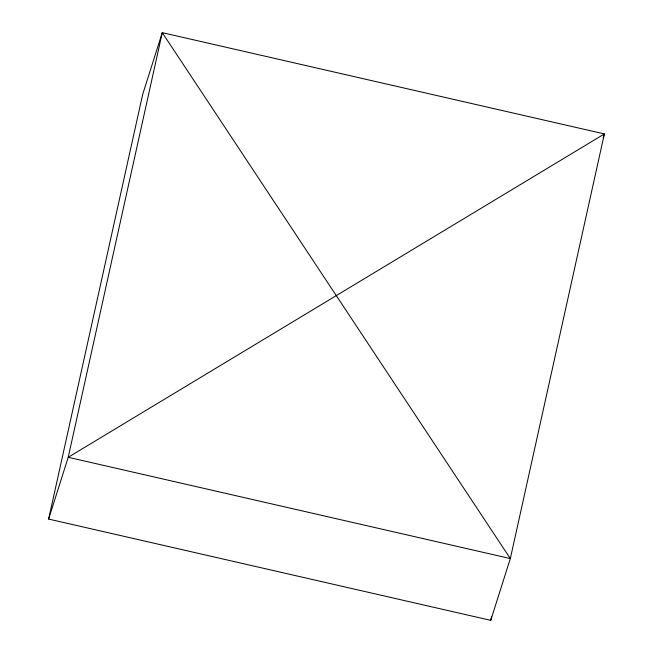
<?xml version="1.0" encoding="UTF-8"?>
<svg xmlns="http://www.w3.org/2000/svg" width="653" height="653" viewBox="0 0 653 653"><rect width="100%" height="100%" fill="white"/><g stroke="black" fill="none" stroke-linecap="round" stroke-linejoin="round"><path stroke-width="0.98" d="M48.624 519.07L142.672 94.424L162.262 32.65L604.376 133.93L510.328 558.576L490.738 620.35L48.624 519.07L68.222 457.288L162.262 32.65L510.328 558.576L68.222 457.288L604.376 133.93L603.152 137.791M490.738 620.35L491.611 616.375"/></g></svg>
